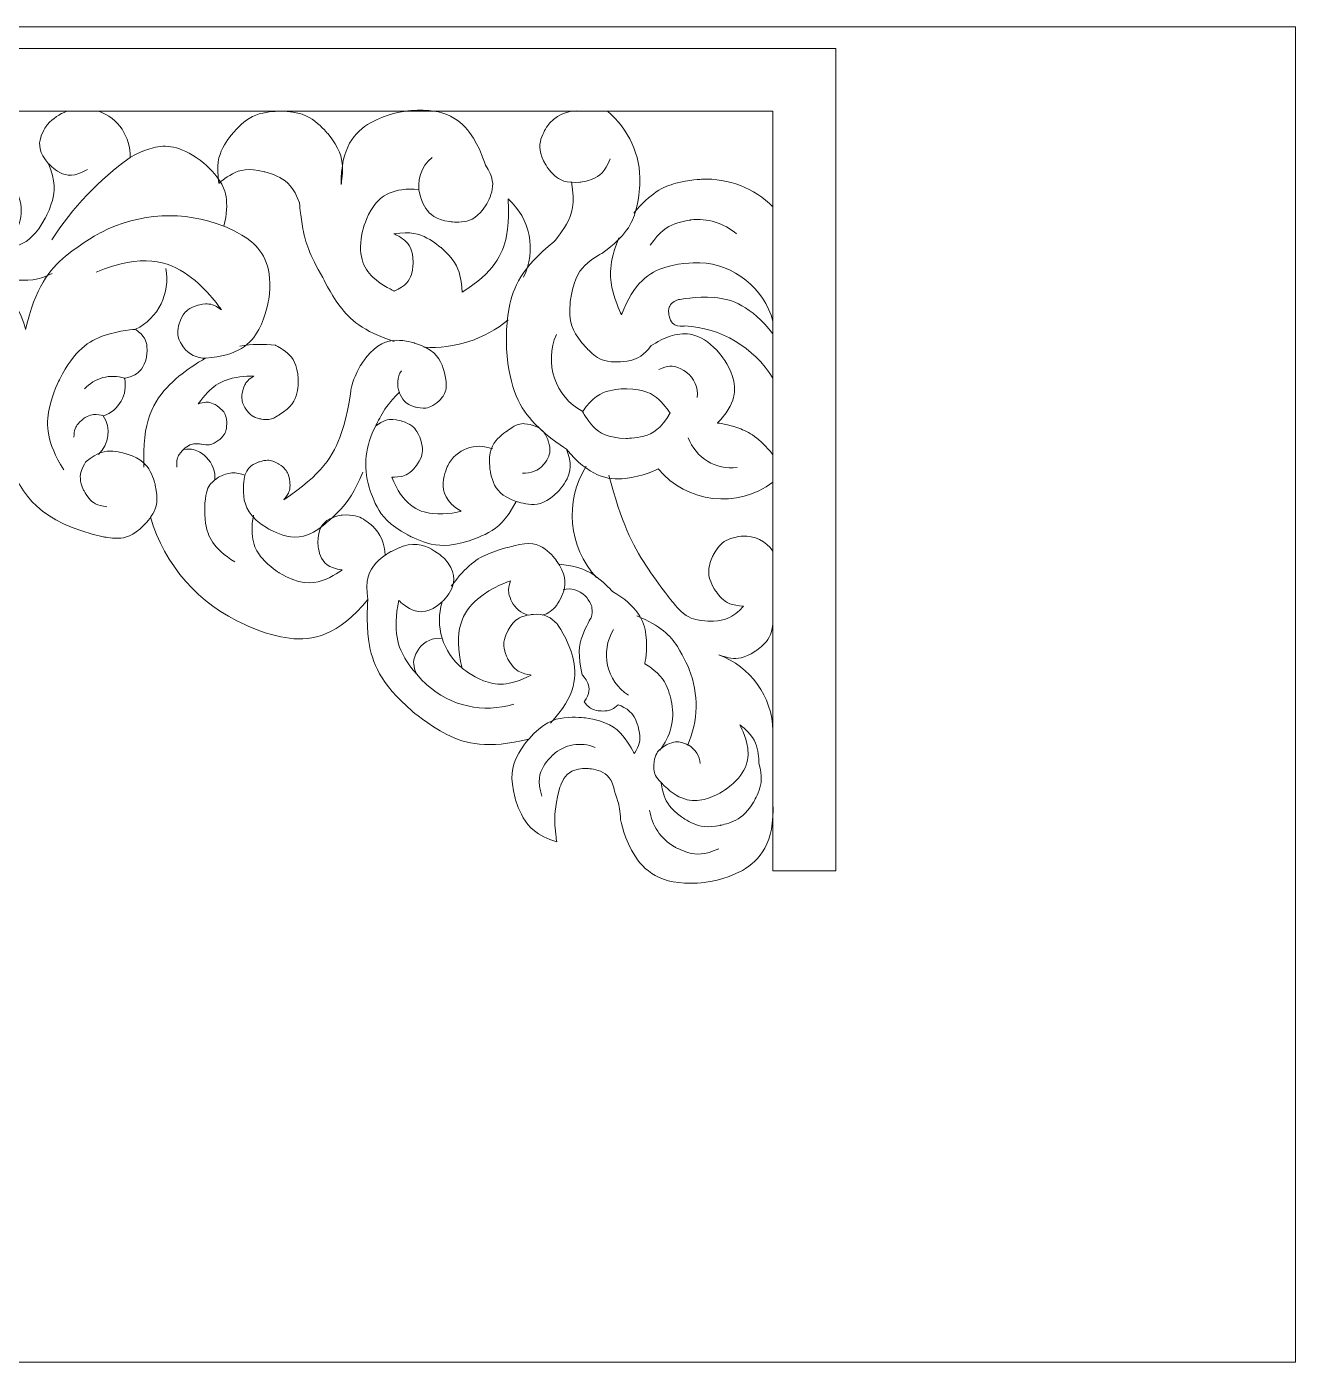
# Model space of a CAD drawing. Header units: millimetres. Extents: x 4883 to 5129, y 4651 to 4911.
# Drawn here: x 5011.4 to 5127.3, y 4789.2 to 4911.2 of the extents above; entities that cross this region are included whole.
import ezdxf

# ---------------------------------------------------------------- set-up
doc = ezdxf.new("R2010")
doc.units = ezdxf.units.MM
doc.header["$MEASUREMENT"] = 0
doc.layers.add('Layer 1', color=18, linetype='Continuous', true_color=0x000000)

msp = doc.modelspace()

# ---------------------------------------------------------------- linework, layer by layer
at = {"layer": 'Layer 1', "color": 1, "lineweight": 9, "true_color": 0xff0000}
for points, knots in [([(4883.34, 4911.2), (4883.34, 4911.2), (5127.34, 4911.2), (5127.34, 4911.2), (5127.34, 4911.2), (5127.34, 4911.2), (5127.34, 4880.7), (5127.34, 4850.2), (5127.34, 4789.2), (5127.34, 4789.2), (5127.34, 4789.2), (5127.34, 4789.2), (5066.34, 4789.2), (5005.34, 4789.2), (4883.34, 4789.2), (4883.34, 4789.2), (4883.34, 4789.2), (4883.34, 4789.2), (4883.34, 4819.7), (4883.34, 4850.2), (4883.34, 4911.2), (4883.34, 4911.2)], [0, 0, 0, 0, 0.142857, 0.142857, 0.142857, 0.285714, 0.285714, 0.285714, 0.428571, 0.428571, 0.428571, 0.571429, 0.571429, 0.571429, 0.714286, 0.714286, 0.714286, 0.857143, 0.857143, 0.857143, 1, 1, 1, 1]), ([(5085.34, 4834.1), (5085.34, 4834.1), (5085.34, 4909.2), (5085.34, 4909.2), (5085.34, 4909.2), (5085.34, 4909.2), (5035.34, 4909.2), (4985.34, 4909.2), (4885.34, 4909.2), (4885.34, 4909.2), (4885.34, 4909.2), (4885.34, 4909.2), (4885.34, 4890.43), (4885.34, 4871.65), (4885.34, 4834.1), (4885.34, 4834.1), (4885.34, 4834.1), (4885.34, 4834.1), (4886.77, 4834.1), (4888.2, 4834.1), (4891.06, 4834.1), (4891.06, 4834.1), (4891.06, 4834.1), (4891.06, 4834.1), (4891.06, 4851.44), (4891.06, 4868.79), (4891.06, 4903.48), (4891.06, 4903.48), (4891.06, 4903.48), (4891.06, 4903.48), (4938.2, 4903.48), (4985.34, 4903.48), (5079.61, 4903.48), (5079.61, 4903.48), (5079.61, 4903.48), (5079.61, 4903.48), (5079.61, 4886.13), (5079.61, 4868.79), (5079.61, 4834.1), (5079.61, 4834.1), (5079.61, 4834.1), (5079.61, 4834.1), (5081.04, 4834.1), (5082.47, 4834.1), (5085.34, 4834.1), (5085.34, 4834.1)], [0, 0, 0, 0, 0.066667, 0.066667, 0.066667, 0.133333, 0.133333, 0.133333, 0.2, 0.2, 0.2, 0.266667, 0.266667, 0.266667, 0.333333, 0.333333, 0.333333, 0.4, 0.4, 0.4, 0.466667, 0.466667, 0.466667, 0.533333, 0.533333, 0.533333, 0.6, 0.6, 0.6, 0.666667, 0.666667, 0.666667, 0.733333, 0.733333, 0.733333, 0.8, 0.8, 0.8, 0.866667, 0.866667, 0.866667, 0.933333, 0.933333, 0.933333, 1, 1, 1, 1]), ([(5015.1, 4903.48), (5014.42, 4903.23), (5013.8, 4902.82), (5013.32, 4902.27), (5013.32, 4902.27), (5012.9, 4901.74), (5012.7, 4901.1), (5012.5, 4900.46), (5012.52, 4899.7), (5013.42, 4898.69), (5013.42, 4898.69), (5013.87, 4898.18), (5014.46, 4897.88), (5015.06, 4897.57), (5015.81, 4897.46), (5016.96, 4898.17)], [0, 0, 0, 0, 0.166667, 0.166667, 0.166667, 0.333333, 0.333333, 0.333333, 0.5, 0.5, 0.5, 0.666667, 0.666667, 0.666667, 1, 1, 1, 1]), ([(5018.01, 4903.48), (5019.78, 4902.85), (5020.94, 4901.13), (5020.86, 4899.25), (5020.86, 4899.25), (5021.85, 4899.86), (5022.98, 4900.15), (5024.11, 4900.43), (5025.38, 4900.38), (5027.26, 4899), (5027.26, 4899), (5028.2, 4898.32), (5028.89, 4897.38), (5029.57, 4896.44), (5030, 4895.24), (5029.43, 4892.98), (5029.43, 4892.98), (5030.82, 4892.49), (5031.95, 4891.55), (5033.07, 4890.61), (5033.93, 4889.2), (5033.53, 4886.28), (5033.53, 4886.28), (5033.33, 4884.82), (5032.62, 4883.53), (5031.92, 4882.24), (5030.72, 4881.12), (5027.78, 4880.93), (5027.78, 4880.93), (5025.95, 4879.96), (5024.48, 4878.5), (5023.02, 4877.04), (5021.92, 4875.1), (5022.13, 4870.96), (5022.13, 4870.96), (5022.13, 4871), (5022.13, 4871.04), (5022.13, 4871.08), (5022.13, 4871.12), (5022.14, 4871.2)], [0, 0, 0, 0, 0.071429, 0.071429, 0.071429, 0.142857, 0.142857, 0.142857, 0.214286, 0.214286, 0.214286, 0.285714, 0.285714, 0.285714, 0.357143, 0.357143, 0.357143, 0.428571, 0.428571, 0.428571, 0.5, 0.5, 0.5, 0.571429, 0.571429, 0.571429, 0.642857, 0.642857, 0.642857, 0.714286, 0.714286, 0.714286, 0.785714, 0.785714, 0.785714, 0.857143, 0.857143, 0.857143, 1, 1, 1, 1]), ([(5048.46, 4899.27), (5047.44, 4898.44), (5047, 4897.08), (5047.36, 4895.8), (5047.36, 4895.8), (5047.53, 4895.17), (5047.89, 4894.61), (5048.24, 4894.06), (5048.78, 4893.59), (5050.09, 4893.4), (5050.09, 4893.4), (5050.74, 4893.3), (5051.39, 4893.4), (5052.04, 4893.5), (5052.69, 4893.8), (5053.39, 4894.92), (5053.39, 4894.92), (5053.74, 4895.48), (5053.91, 4896.12), (5054.08, 4896.75), (5054.07, 4897.47), (5053.33, 4898.56), (5053.33, 4898.56), (5052.89, 4900.19), (5051.88, 4901.54), (5050.88, 4902.88), (5049.3, 4903.93), (5045.95, 4903.48), (5045.95, 4903.48), (5044.28, 4903.25), (5042.82, 4902.42), (5041.36, 4901.59), (5040.12, 4900.16), (5040.15, 4896.78), (5040.15, 4896.78), (5040.3, 4897.6), (5040.26, 4898.44), (5040.23, 4899.27), (5040.01, 4900.12), (5038.95, 4901.41), (5038.95, 4901.41), (5038.42, 4902.06), (5037.76, 4902.57), (5037.1, 4903.08), (5036.31, 4903.46), (5034.63, 4903.48), (5034.63, 4903.48), (5033.8, 4903.49), (5032.98, 4903.31), (5032.16, 4903.14), (5031.37, 4902.78), (5030.28, 4901.51), (5030.28, 4901.51), (5029.73, 4900.87), (5029.34, 4900.13), (5028.95, 4899.39), (5028.71, 4898.55), (5028.98, 4896.9), (5028.98, 4896.9), (5029.54, 4897.41), (5030.21, 4897.76), (5030.88, 4898.12), (5031.66, 4898.31), (5033.13, 4897.96), (5033.13, 4897.96), (5033.87, 4897.78), (5034.54, 4897.43), (5035.21, 4897.07), (5035.81, 4896.54), (5036.35, 4895.12), (5036.35, 4895.12), (5036.43, 4893.92), (5036.66, 4892.73), (5036.88, 4891.54), (5037.25, 4890.37), (5038.48, 4888.29), (5038.48, 4888.29), (5039.12, 4886.91), (5040.03, 4885.68), (5040.93, 4884.46), (5042.12, 4883.4), (5045.01, 4882.45)], [0, 0, 0, 0, 0.035714, 0.035714, 0.035714, 0.071429, 0.071429, 0.071429, 0.107143, 0.107143, 0.107143, 0.142857, 0.142857, 0.142857, 0.178571, 0.178571, 0.178571, 0.214286, 0.214286, 0.214286, 0.25, 0.25, 0.25, 0.285714, 0.285714, 0.285714, 0.321429, 0.321429, 0.321429, 0.357143, 0.357143, 0.357143, 0.392857, 0.392857, 0.392857, 0.428571, 0.428571, 0.428571, 0.464286, 0.464286, 0.464286, 0.5, 0.5, 0.5, 0.535714, 0.535714, 0.535714, 0.571429, 0.571429, 0.571429, 0.607143, 0.607143, 0.607143, 0.642857, 0.642857, 0.642857, 0.678571, 0.678571, 0.678571, 0.714286, 0.714286, 0.714286, 0.75, 0.75, 0.75, 0.785714, 0.785714, 0.785714, 0.821429, 0.821429, 0.821429, 0.857143, 0.857143, 0.857143, 0.892857, 0.892857, 0.892857, 0.928571, 0.928571, 0.928571, 1, 1, 1, 1]), ([(5062.11, 4903.48), (5060.86, 4903.65), (5059.63, 4903.1), (5058.94, 4902.05), (5058.94, 4902.05), (5058.59, 4901.53), (5058.41, 4900.93), (5058.23, 4900.33), (5058.21, 4899.65), (5058.86, 4898.58), (5058.86, 4898.58), (5059.18, 4898.04), (5059.64, 4897.62), (5060.1, 4897.19), (5060.71, 4896.89), (5061.96, 4897), (5061.96, 4897), (5062.58, 4897.06), (5063.16, 4897.3), (5063.74, 4897.53), (5064.28, 4897.94), (5064.72, 4899.12)], [0, 0, 0, 0, 0.125, 0.125, 0.125, 0.25, 0.25, 0.25, 0.375, 0.375, 0.375, 0.5, 0.5, 0.5, 0.625, 0.625, 0.625, 0.75, 0.75, 0.75, 1, 1, 1, 1]), ([(5064.48, 4903.48), (5066.43, 4901.88), (5067.53, 4899.46), (5067.45, 4896.93), (5067.45, 4896.93), (5067.42, 4895.67), (5067.09, 4894.45), (5066.76, 4893.23), (5066.14, 4892.05), (5064.09, 4890.57), (5064.09, 4890.57), (5063.32, 4890.17), (5062.66, 4889.61), (5062, 4889.04), (5061.46, 4888.31), (5061.16, 4886.6), (5061.16, 4886.6), (5061.01, 4885.74), (5061.06, 4884.88), (5061.11, 4884.01), (5061.37, 4883.14), (5062.56, 4881.87), (5062.56, 4881.87), (5062.94, 4881.44), (5063.4, 4881.1), (5063.87, 4880.77), (5064.42, 4880.54), (5065.57, 4880.58), (5065.57, 4880.58), (5066.15, 4880.6), (5066.7, 4880.74), (5067.25, 4880.89), (5067.79, 4881.16), (5068.49, 4882.07), (5068.49, 4882.07), (5069.47, 4882.78), (5070.65, 4883.05), (5071.82, 4883.32), (5073.18, 4883.16), (5074.76, 4881.32), (5074.76, 4881.32), (5075.55, 4880.4), (5075.92, 4879.25), (5076.29, 4878.11), (5076.24, 4876.74), (5074.54, 4875.01), (5074.54, 4875.01), (5075.53, 4874.86), (5076.48, 4874.53), (5077.44, 4874.19), (5078.34, 4873.67), (5079.61, 4872.11)], [0, 0, 0, 0, 0.055556, 0.055556, 0.055556, 0.111111, 0.111111, 0.111111, 0.166667, 0.166667, 0.166667, 0.222222, 0.222222, 0.222222, 0.277778, 0.277778, 0.277778, 0.333333, 0.333333, 0.333333, 0.388889, 0.388889, 0.388889, 0.444444, 0.444444, 0.444444, 0.5, 0.5, 0.5, 0.555556, 0.555556, 0.555556, 0.611111, 0.611111, 0.611111, 0.666667, 0.666667, 0.666667, 0.722222, 0.722222, 0.722222, 0.777778, 0.777778, 0.777778, 0.833333, 0.833333, 0.833333, 0.888889, 0.888889, 0.888889, 1, 1, 1, 1]), ([(5007.78, 4893.16), (5007.21, 4894), (5007.05, 4895.04), (5007.32, 4896.01), (5007.32, 4896.01), (5007.46, 4896.5), (5007.7, 4896.94), (5007.94, 4897.38), (5008.29, 4897.78), (5009.21, 4898.2), (5009.21, 4898.2), (5010.19, 4897.14), (5010.66, 4895.79), (5011.14, 4894.45), (5011.12, 4892.81), (5009.13, 4890.74), (5009.13, 4890.74), (5009.98, 4890.92), (5010.77, 4891.28), (5011.56, 4891.64), (5012.29, 4892.18), (5013.12, 4893.72), (5013.12, 4893.72), (5013.53, 4894.48), (5013.76, 4895.32), (5014, 4896.16), (5014.05, 4897.07), (5013.42, 4898.69)], [0, 0, 0, 0, 0.1, 0.1, 0.1, 0.2, 0.2, 0.2, 0.3, 0.3, 0.3, 0.4, 0.4, 0.4, 0.5, 0.5, 0.5, 0.6, 0.6, 0.6, 0.7, 0.7, 0.7, 0.8, 0.8, 0.8, 1, 1, 1, 1]), ([(5079.61, 4894.74), (5077.9, 4896.46), (5075.54, 4897.38), (5073.12, 4897.27), (5073.12, 4897.27), (5071.9, 4897.21), (5070.73, 4896.9), (5069.56, 4896.59), (5068.43, 4896.03), (5066.88, 4894.16)], [0, 0, 0, 0, 0.25, 0.25, 0.25, 0.5, 0.5, 0.5, 1, 1, 1, 1]), ([(5056.81, 4888.32), (5058.01, 4890.75), (5057.43, 4893.68), (5055.4, 4895.48), (5055.4, 4895.48), (5055.57, 4893.78), (5055.25, 4892.09), (5054.93, 4890.41), (5054.11, 4888.76), (5051.2, 4886.94), (5051.2, 4886.94), (5051.19, 4887.73), (5051, 4888.49), (5050.82, 4889.26), (5050.47, 4890), (5049.28, 4891.02), (5049.28, 4891.02), (5048.68, 4891.53), (5047.99, 4891.9), (5047.3, 4892.28), (5046.51, 4892.51), (5044.95, 4892.29), (5044.95, 4892.29), (5045.49, 4892.08), (5045.93, 4891.71), (5046.37, 4891.35), (5046.72, 4890.84), (5046.73, 4889.69), (5046.73, 4889.69), (5046.74, 4889.12), (5046.57, 4888.57), (5046.41, 4888.03), (5046.07, 4887.51), (5045.01, 4887.06), (5045.01, 4887.06), (5043.91, 4887.51), (5043.05, 4888.33), (5042.19, 4889.15), (5041.58, 4890.34), (5042.14, 4892.66), (5042.14, 4892.66), (5042.42, 4893.82), (5043.1, 4894.79), (5043.79, 4895.76), (5044.88, 4896.54), (5047.25, 4896.33)], [0, 0, 0, 0, 0.0625, 0.0625, 0.0625, 0.125, 0.125, 0.125, 0.1875, 0.1875, 0.1875, 0.25, 0.25, 0.25, 0.3125, 0.3125, 0.3125, 0.375, 0.375, 0.375, 0.4375, 0.4375, 0.4375, 0.5, 0.5, 0.5, 0.5625, 0.5625, 0.5625, 0.625, 0.625, 0.625, 0.6875, 0.6875, 0.6875, 0.75, 0.75, 0.75, 0.8125, 0.8125, 0.8125, 0.875, 0.875, 0.875, 1, 1, 1, 1]), ([(5079.61, 4869.59), (5076.35, 4867.15), (5071.74, 4867.69), (5069.13, 4870.81), (5069.13, 4870.81), (5067.69, 4870.1), (5066.1, 4869.93), (5064.51, 4869.76), (5062.77, 4870.14), (5060.73, 4872.62), (5060.73, 4872.62), (5059.13, 4873.61), (5057.83, 4874.97), (5056.52, 4876.32), (5055.5, 4878.03), (5055.27, 4881.79), (5055.27, 4881.79), (5055.15, 4883.67), (5055.5, 4885.52), (5055.84, 4887.37), (5056.65, 4889.19), (5059.58, 4891.56), (5059.58, 4891.56), (5060.26, 4892.29), (5060.75, 4893.17), (5061.23, 4894.04), (5061.54, 4895.04), (5061.21, 4897.02)], [0, 0, 0, 0, 0.1, 0.1, 0.1, 0.2, 0.2, 0.2, 0.3, 0.3, 0.3, 0.4, 0.4, 0.4, 0.5, 0.5, 0.5, 0.6, 0.6, 0.6, 0.7, 0.7, 0.7, 0.8, 0.8, 0.8, 1, 1, 1, 1]), ([(5029.43, 4892.98), (5025.79, 4894.43), (5021.69, 4894.22), (5018.21, 4892.41), (5018.21, 4892.41), (5016.47, 4891.5), (5014.97, 4890.24), (5013.47, 4888.98), (5012.21, 4887.37), (5011.31, 4883.55), (5011.31, 4883.55), (5011.02, 4884.9), (5010.24, 4886.03), (5009.45, 4887.16), (5008.18, 4888.06), (5005.44, 4887.72), (5005.44, 4887.72), (5004.06, 4887.55), (5002.87, 4886.87), (5001.68, 4886.19), (5000.67, 4885), (5000.77, 4882.23), (5000.77, 4882.23), (5001.64, 4883), (5002.7, 4883.44), (5003.77, 4883.88), (5005.03, 4884), (5007.02, 4882.82), (5007.02, 4882.82), (5008.02, 4882.24), (5008.77, 4881.36), (5009.52, 4880.49), (5010.02, 4879.33), (5009.53, 4877.07), (5009.53, 4877.07), (5009.19, 4874.15), (5009.97, 4871.35), (5010.76, 4868.55), (5012.68, 4865.85), (5018.42, 4864.61), (5018.42, 4864.61), (5019.08, 4864.45), (5019.76, 4864.47), (5020.44, 4864.49), (5021.14, 4864.68), (5022.1, 4865.64), (5022.1, 4865.64), (5022.59, 4866.12), (5022.93, 4866.71), (5023.27, 4867.29), (5023.48, 4867.99), (5023.17, 4869.32), (5023.17, 4869.32), (5023.02, 4869.98), (5022.7, 4870.58), (5022.39, 4871.18), (5021.9, 4871.72), (5020.61, 4872.16), (5020.61, 4872.16), (5019.97, 4872.38), (5019.29, 4872.43), (5018.61, 4872.47), (5017.9, 4872.35), (5016.85, 4871.48), (5016.85, 4871.48), (5016.58, 4871.1), (5016.43, 4870.66), (5016.27, 4870.22), (5016.23, 4869.73), (5016.62, 4868.88), (5016.62, 4868.88), (5016.82, 4868.45), (5017.12, 4868.1), (5017.42, 4867.74), (5017.82, 4867.45), (5018.75, 4867.36)], [0, 0, 0, 0, 0.038462, 0.038462, 0.038462, 0.076923, 0.076923, 0.076923, 0.115385, 0.115385, 0.115385, 0.153846, 0.153846, 0.153846, 0.192308, 0.192308, 0.192308, 0.230769, 0.230769, 0.230769, 0.269231, 0.269231, 0.269231, 0.307692, 0.307692, 0.307692, 0.346154, 0.346154, 0.346154, 0.384615, 0.384615, 0.384615, 0.423077, 0.423077, 0.423077, 0.461538, 0.461538, 0.461538, 0.5, 0.5, 0.5, 0.538462, 0.538462, 0.538462, 0.576923, 0.576923, 0.576923, 0.615385, 0.615385, 0.615385, 0.653846, 0.653846, 0.653846, 0.692308, 0.692308, 0.692308, 0.730769, 0.730769, 0.730769, 0.769231, 0.769231, 0.769231, 0.807692, 0.807692, 0.807692, 0.846154, 0.846154, 0.846154, 0.884615, 0.884615, 0.884615, 0.923077, 0.923077, 0.923077, 1, 1, 1, 1]), ([(5076.27, 4892.27), (5075.13, 4893.28), (5073.61, 4893.74), (5072.1, 4893.55), (5072.1, 4893.55), (5071.35, 4893.45), (5070.63, 4893.19), (5069.92, 4892.93), (5069.24, 4892.51), (5068.4, 4891.24)], [0, 0, 0, 0, 0.25, 0.25, 0.25, 0.5, 0.5, 0.5, 1, 1, 1, 1]), ([(5079.61, 4884.3), (5078.77, 4887.35), (5076.07, 4889.51), (5072.91, 4889.64), (5072.91, 4889.64), (5071.32, 4889.7), (5069.82, 4889.25), (5068.31, 4888.8), (5066.87, 4887.84), (5065.78, 4884.87), (5065.78, 4884.87), (5065.24, 4885.97), (5064.95, 4887.16), (5064.65, 4888.35), (5064.61, 4889.64), (5065.53, 4891.91)], [0, 0, 0, 0, 0.166667, 0.166667, 0.166667, 0.333333, 0.333333, 0.333333, 0.5, 0.5, 0.5, 0.666667, 0.666667, 0.666667, 1, 1, 1, 1]), ([(5013.75, 4888.67), (5011.48, 4887.49), (5008.7, 4887.99), (5006.99, 4889.89), (5006.99, 4889.89), (5006.77, 4889.57), (5006.63, 4889.21), (5006.5, 4888.84), (5006.46, 4888.44), (5006.75, 4887.72)], [0, 0, 0, 0, 0.25, 0.25, 0.25, 0.5, 0.5, 0.5, 1, 1, 1, 1]), ([(5027.78, 4880.93), (5026.98, 4880.91), (5026.22, 4881.28), (5025.75, 4881.92), (5025.75, 4881.92), (5025.51, 4882.24), (5025.35, 4882.61), (5025.2, 4882.98), (5025.13, 4883.39), (5025.38, 4884.15), (5025.38, 4884.15), (5025.5, 4884.53), (5025.71, 4884.87), (5025.93, 4885.21), (5026.23, 4885.5), (5026.99, 4885.74), (5026.99, 4885.74), (5027.37, 4885.86), (5027.77, 4885.88), (5028.16, 4885.9), (5028.58, 4885.83), (5029.21, 4885.34), (5029.21, 4885.34), (5027.97, 4887.22), (5026.15, 4888.52), (5024.33, 4889.82), (5021.93, 4890.54), (5017.78, 4888.78)], [0, 0, 0, 0, 0.1, 0.1, 0.1, 0.2, 0.2, 0.2, 0.3, 0.3, 0.3, 0.4, 0.4, 0.4, 0.5, 0.5, 0.5, 0.6, 0.6, 0.6, 0.7, 0.7, 0.7, 0.8, 0.8, 0.8, 1, 1, 1, 1]), ([(5079.61, 4879.11), (5077.86, 4881.92), (5074.85, 4883.7), (5071.54, 4883.87), (5071.54, 4883.87), (5071.21, 4883.81), (5070.89, 4883.88), (5070.57, 4883.95), (5070.26, 4884.16), (5070.11, 4884.8), (5070.11, 4884.8), (5070.04, 4885.13), (5070.1, 4885.45), (5070.16, 4885.77), (5070.35, 4886.09), (5070.99, 4886.27), (5070.99, 4886.27), (5072.61, 4886.59), (5074.25, 4886.46), (5075.89, 4886.32), (5077.55, 4885.72), (5079.61, 4883.15)], [0, 0, 0, 0, 0.125, 0.125, 0.125, 0.25, 0.25, 0.25, 0.375, 0.375, 0.375, 0.5, 0.5, 0.5, 0.625, 0.625, 0.625, 0.75, 0.75, 0.75, 1, 1, 1, 1]), ([(5018.41, 4875.66), (5019.85, 4876.13), (5020.69, 4877.62), (5020.36, 4879.09), (5020.36, 4879.09), (5020.85, 4879.18), (5021.29, 4879.41), (5021.73, 4879.64), (5022.13, 4880.02), (5022.35, 4880.99), (5022.35, 4880.99), (5022.46, 4881.48), (5022.41, 4881.98), (5022.37, 4882.48), (5022.18, 4882.98), (5021.37, 4883.56), (5021.37, 4883.56), (5019.89, 4883.47), (5018.49, 4882.99), (5017.1, 4882.52), (5015.78, 4881.65), (5014.43, 4879.02), (5014.43, 4879.02), (5013.76, 4877.71), (5013.46, 4876.26), (5013.16, 4874.82), (5013.22, 4873.25), (5014.8, 4870.74)], [0, 0, 0, 0, 0.1, 0.1, 0.1, 0.2, 0.2, 0.2, 0.3, 0.3, 0.3, 0.4, 0.4, 0.4, 0.5, 0.5, 0.5, 0.6, 0.6, 0.6, 0.7, 0.7, 0.7, 0.8, 0.8, 0.8, 1, 1, 1, 1]), ([(5045.65, 4879.77), (5045.28, 4879.18), (5045.21, 4878.44), (5045.47, 4877.79), (5045.47, 4877.79), (5045.59, 4877.47), (5045.8, 4877.18), (5046, 4876.89), (5046.27, 4876.65), (5046.95, 4876.46), (5046.95, 4876.46), (5047.28, 4876.37), (5047.63, 4876.36), (5047.98, 4876.35), (5048.35, 4876.42), (5048.9, 4876.86), (5048.9, 4876.86), (5049.17, 4877.07), (5049.39, 4877.35), (5049.61, 4877.62), (5049.77, 4877.95), (5049.75, 4878.65), (5049.75, 4878.65), (5049.69, 4879.5), (5049.37, 4880.29), (5049.06, 4881.08), (5048.48, 4881.81), (5046.85, 4882.31), (5046.85, 4882.31), (5046.03, 4882.57), (5045.18, 4882.56), (5044.33, 4882.55), (5043.45, 4882.27), (5042.39, 4880.93), (5042.39, 4880.93), (5042.07, 4880.5), (5041.8, 4880.04), (5041.53, 4879.57), (5041.3, 4879.08), (5041.04, 4878.03), (5041.04, 4878.03), (5040.83, 4875.98), (5040.16, 4874.03), (5039.49, 4872.09), (5038.36, 4870.24), (5034.9, 4868), (5034.9, 4868), (5035.12, 4868.23), (5035.27, 4868.5), (5035.43, 4868.77), (5035.53, 4869.09), (5035.45, 4869.72), (5035.45, 4869.72), (5035.41, 4870.03), (5035.3, 4870.33), (5035.19, 4870.62), (5035.01, 4870.9), (5034.47, 4871.24), (5034.47, 4871.24), (5034.21, 4871.41), (5033.91, 4871.51), (5033.61, 4871.62), (5033.28, 4871.66), (5032.68, 4871.46), (5032.68, 4871.46), (5032.38, 4871.37), (5032.11, 4871.21), (5031.84, 4871.04), (5031.6, 4870.82), (5031.36, 4870.23), (5031.36, 4870.23), (5031.15, 4869.29), (5031.25, 4868.33), (5031.35, 4867.37), (5031.76, 4866.4), (5033.41, 4865.39), (5033.41, 4865.39), (5034.24, 4864.88), (5035.18, 4864.67), (5036.12, 4864.45), (5037.17, 4864.53), (5038.66, 4865.76), (5038.66, 4865.76), (5039.43, 4866.4), (5040.11, 4867.13), (5040.79, 4867.85), (5041.38, 4868.67), (5042.13, 4870.52)], [0, 0, 0, 0, 0.033333, 0.033333, 0.033333, 0.066667, 0.066667, 0.066667, 0.1, 0.1, 0.1, 0.133333, 0.133333, 0.133333, 0.166667, 0.166667, 0.166667, 0.2, 0.2, 0.2, 0.233333, 0.233333, 0.233333, 0.266667, 0.266667, 0.266667, 0.3, 0.3, 0.3, 0.333333, 0.333333, 0.333333, 0.366667, 0.366667, 0.366667, 0.4, 0.4, 0.4, 0.433333, 0.433333, 0.433333, 0.466667, 0.466667, 0.466667, 0.5, 0.5, 0.5, 0.533333, 0.533333, 0.533333, 0.566667, 0.566667, 0.566667, 0.6, 0.6, 0.6, 0.633333, 0.633333, 0.633333, 0.666667, 0.666667, 0.666667, 0.7, 0.7, 0.7, 0.733333, 0.733333, 0.733333, 0.766667, 0.766667, 0.766667, 0.8, 0.8, 0.8, 0.833333, 0.833333, 0.833333, 0.866667, 0.866667, 0.866667, 0.9, 0.9, 0.9, 0.933333, 0.933333, 0.933333, 1, 1, 1, 1]), ([(5059.82, 4883.1), (5058.67, 4880.48), (5059.71, 4877.41), (5062.22, 4876.04), (5062.22, 4876.04), (5062.6, 4875.3), (5063.18, 4874.69), (5063.75, 4874.09), (5064.51, 4873.62), (5066.18, 4873.6), (5066.18, 4873.6), (5067.01, 4873.58), (5067.81, 4873.8), (5068.62, 4874.02), (5069.39, 4874.46), (5070.2, 4875.92), (5070.2, 4875.92), (5069.77, 4876.6), (5069.18, 4877.15), (5068.59, 4877.69), (5067.85, 4878.11), (5066.24, 4878.13), (5066.24, 4878.13), (5065.44, 4878.14), (5064.66, 4877.95), (5063.88, 4877.76), (5063.12, 4877.37), (5062.22, 4876.04)], [0, 0, 0, 0, 0.1, 0.1, 0.1, 0.2, 0.2, 0.2, 0.3, 0.3, 0.3, 0.4, 0.4, 0.4, 0.5, 0.5, 0.5, 0.6, 0.6, 0.6, 0.7, 0.7, 0.7, 0.8, 0.8, 0.8, 1, 1, 1, 1]), ([(5030.9, 4882.02), (5031.97, 4882.21), (5033.07, 4882.24), (5034.15, 4882.1), (5034.15, 4882.1), (5034.75, 4881.82), (5035.25, 4881.38), (5035.75, 4880.95), (5036.15, 4880.36), (5036.22, 4879.03), (5036.22, 4879.03), (5036.26, 4878.37), (5036.11, 4877.72), (5035.96, 4877.08), (5035.63, 4876.45), (5034.49, 4875.76), (5034.49, 4875.76), (5034.26, 4875.58), (5034, 4875.46), (5033.73, 4875.33), (5033.44, 4875.26), (5032.86, 4875.36), (5032.86, 4875.36), (5032.57, 4875.41), (5032.3, 4875.52), (5032.03, 4875.62), (5031.78, 4875.79), (5031.45, 4876.28), (5031.45, 4876.28), (5031.29, 4876.52), (5031.18, 4876.79), (5031.08, 4877.06), (5031.02, 4877.36), (5031.16, 4877.93), (5031.16, 4877.93), (5031.22, 4878.21), (5031.35, 4878.48), (5031.47, 4878.74), (5031.65, 4878.99), (5032.16, 4879.28), (5032.16, 4879.28), (5031.16, 4879.31), (5030.18, 4879.09), (5029.21, 4878.86), (5028.26, 4878.39), (5027.1, 4876.75), (5027.1, 4876.75), (5027.38, 4876.86), (5027.68, 4876.89), (5027.98, 4876.93), (5028.3, 4876.9), (5028.81, 4876.57), (5028.81, 4876.57), (5029.06, 4876.41), (5029.27, 4876.19), (5029.48, 4875.98), (5029.64, 4875.7), (5029.69, 4875.1), (5029.69, 4875.1), (5029.71, 4874.8), (5029.66, 4874.51), (5029.62, 4874.21), (5029.5, 4873.91), (5029.05, 4873.51), (5029.05, 4873.51), (5028.82, 4873.31), (5028.55, 4873.17), (5028.29, 4873.03), (5027.98, 4872.95), (5027.39, 4873.07), (5027.39, 4873.07), (5027.09, 4873.13), (5026.79, 4873.11), (5026.49, 4873.09), (5026.19, 4873), (5025.74, 4872.59), (5025.74, 4872.59), (5025.52, 4872.38), (5025.36, 4872.13), (5025.19, 4871.88), (5025.08, 4871.58), (5025.15, 4870.98)], [0, 0, 0, 0, 0.035714, 0.035714, 0.035714, 0.071429, 0.071429, 0.071429, 0.107143, 0.107143, 0.107143, 0.142857, 0.142857, 0.142857, 0.178571, 0.178571, 0.178571, 0.214286, 0.214286, 0.214286, 0.25, 0.25, 0.25, 0.285714, 0.285714, 0.285714, 0.321429, 0.321429, 0.321429, 0.357143, 0.357143, 0.357143, 0.392857, 0.392857, 0.392857, 0.428571, 0.428571, 0.428571, 0.464286, 0.464286, 0.464286, 0.5, 0.5, 0.5, 0.535714, 0.535714, 0.535714, 0.571429, 0.571429, 0.571429, 0.607143, 0.607143, 0.607143, 0.642857, 0.642857, 0.642857, 0.678571, 0.678571, 0.678571, 0.714286, 0.714286, 0.714286, 0.75, 0.75, 0.75, 0.785714, 0.785714, 0.785714, 0.821429, 0.821429, 0.821429, 0.857143, 0.857143, 0.857143, 0.892857, 0.892857, 0.892857, 0.928571, 0.928571, 0.928571, 1, 1, 1, 1]), ([(5072.69, 4877.33), (5072.8, 4878.23), (5072.42, 4879.11), (5071.69, 4879.65), (5071.69, 4879.65), (5071.32, 4879.91), (5070.9, 4880.07), (5070.48, 4880.23), (5070, 4880.28), (5069.18, 4879.9)], [0, 0, 0, 0, 0.25, 0.25, 0.25, 0.5, 0.5, 0.5, 1, 1, 1, 1]), ([(5053.98, 4872.63), (5052.43, 4873.27), (5050.65, 4872.61), (5049.9, 4871.12), (5049.9, 4871.12), (5049.53, 4870.37), (5049.47, 4869.54), (5049.41, 4868.71), (5049.68, 4867.8), (5051.11, 4866.94), (5051.11, 4866.94), (5049.81, 4866.57), (5048.48, 4866.73), (5047.14, 4866.88), (5045.78, 4867.56), (5044.77, 4870.07), (5044.77, 4870.07), (5045.2, 4870.04), (5045.62, 4870.12), (5046.04, 4870.2), (5046.45, 4870.39), (5046.98, 4871.06), (5046.98, 4871.06), (5047.25, 4871.4), (5047.42, 4871.8), (5047.59, 4872.19), (5047.67, 4872.63), (5047.42, 4873.45), (5047.42, 4873.45), (5047.29, 4873.86), (5047.07, 4874.23), (5046.84, 4874.59), (5046.52, 4874.91), (5045.7, 4875.17), (5045.7, 4875.17), (5045.29, 4875.3), (5044.86, 4875.32), (5044.43, 4875.34), (5043.99, 4875.26), (5043.31, 4874.73), (5043.31, 4874.73), (5043.58, 4875.3), (5043.9, 4875.84), (5044.21, 4876.39), (5044.57, 4876.91), (5045.46, 4877.8)], [0, 0, 0, 0, 0.0625, 0.0625, 0.0625, 0.125, 0.125, 0.125, 0.1875, 0.1875, 0.1875, 0.25, 0.25, 0.25, 0.3125, 0.3125, 0.3125, 0.375, 0.375, 0.375, 0.4375, 0.4375, 0.4375, 0.5, 0.5, 0.5, 0.5625, 0.5625, 0.5625, 0.625, 0.625, 0.625, 0.6875, 0.6875, 0.6875, 0.75, 0.75, 0.75, 0.8125, 0.8125, 0.8125, 0.875, 0.875, 0.875, 1, 1, 1, 1]), ([(5017.99, 4872.14), (5018.97, 4873.06), (5019.14, 4874.54), (5018.41, 4875.66), (5018.41, 4875.66), (5018.1, 4875.76), (5017.78, 4875.78), (5017.45, 4875.8), (5017.11, 4875.75), (5016.58, 4875.37), (5016.58, 4875.37), (5016.32, 4875.17), (5016.11, 4874.93), (5015.89, 4874.68), (5015.74, 4874.37), (5015.73, 4873.72)], [0, 0, 0, 0, 0.166667, 0.166667, 0.166667, 0.333333, 0.333333, 0.333333, 0.5, 0.5, 0.5, 0.666667, 0.666667, 0.666667, 1, 1, 1, 1]), ([(5043.31, 4874.73), (5042.37, 4873.02), (5042.15, 4871.01), (5042.7, 4869.14), (5042.7, 4869.14), (5042.98, 4868.2), (5043.43, 4867.34), (5043.89, 4866.48), (5044.52, 4865.7), (5046.24, 4864.78), (5046.24, 4864.78), (5047.1, 4864.32), (5048.03, 4864.04), (5048.97, 4863.76), (5049.97, 4863.67), (5051.84, 4864.24), (5051.84, 4864.24), (5052.77, 4864.53), (5053.62, 4865), (5054.47, 4865.46), (5055.25, 4866.11), (5056.15, 4867.84)], [0, 0, 0, 0, 0.125, 0.125, 0.125, 0.25, 0.25, 0.25, 0.375, 0.375, 0.375, 0.5, 0.5, 0.5, 0.625, 0.625, 0.625, 0.75, 0.75, 0.75, 1, 1, 1, 1]), ([(5056.73, 4870.43), (5057.47, 4870.36), (5058.2, 4870.66), (5058.67, 4871.23), (5058.67, 4871.23), (5058.91, 4871.52), (5059.07, 4871.86), (5059.23, 4872.19), (5059.31, 4872.58), (5059.1, 4873.29), (5059.1, 4873.29), (5058.99, 4873.65), (5058.8, 4873.97), (5058.61, 4874.29), (5058.34, 4874.57), (5057.63, 4874.8), (5057.63, 4874.8), (5057.28, 4874.92), (5056.91, 4874.94), (5056.54, 4874.96), (5056.15, 4874.89), (5055.56, 4874.44), (5055.56, 4874.44), (5054.94, 4874.08), (5054.45, 4873.57), (5053.96, 4873.05), (5053.6, 4872.37), (5053.73, 4870.95), (5053.73, 4870.95), (5053.79, 4870.24), (5054.06, 4869.58), (5054.33, 4868.92), (5054.8, 4868.31), (5056.15, 4867.84), (5056.15, 4867.84), (5056.82, 4867.6), (5057.53, 4867.57), (5058.24, 4867.54), (5058.99, 4867.72), (5059.98, 4868.75), (5059.98, 4868.75), (5060.47, 4869.27), (5060.79, 4869.9), (5061.12, 4870.54), (5061.26, 4871.29), (5060.73, 4872.62)], [0, 0, 0, 0, 0.0625, 0.0625, 0.0625, 0.125, 0.125, 0.125, 0.1875, 0.1875, 0.1875, 0.25, 0.25, 0.25, 0.3125, 0.3125, 0.3125, 0.375, 0.375, 0.375, 0.4375, 0.4375, 0.4375, 0.5, 0.5, 0.5, 0.5625, 0.5625, 0.5625, 0.625, 0.625, 0.625, 0.6875, 0.6875, 0.6875, 0.75, 0.75, 0.75, 0.8125, 0.8125, 0.8125, 0.875, 0.875, 0.875, 1, 1, 1, 1]), ([(5028.6, 4869.78), (5028.68, 4870.55), (5028.4, 4871.32), (5027.84, 4871.86), (5027.84, 4871.86), (5027.57, 4872.14), (5027.23, 4872.34), (5026.9, 4872.54), (5026.52, 4872.67), (5025.74, 4872.59)], [0, 0, 0, 0, 0.25, 0.25, 0.25, 0.5, 0.5, 0.5, 1, 1, 1, 1]), ([(5031.36, 4870.23), (5030.6, 4870.56), (5029.73, 4870.5), (5029.01, 4870.08), (5029.01, 4870.08), (5028.66, 4869.86), (5028.36, 4869.58), (5028.07, 4869.29), (5027.83, 4868.92), (5027.75, 4868.09), (5027.75, 4868.09), (5027.59, 4866.95), (5027.77, 4865.81), (5027.95, 4864.67), (5028.47, 4863.54), (5030.43, 4862.31)], [0, 0, 0, 0, 0.166667, 0.166667, 0.166667, 0.333333, 0.333333, 0.333333, 0.5, 0.5, 0.5, 0.666667, 0.666667, 0.666667, 1, 1, 1, 1]), ([(5079.61, 4863.31), (5078.98, 4864.21), (5077.91, 4864.73), (5076.81, 4864.66), (5076.81, 4864.66), (5076.25, 4864.63), (5075.73, 4864.45), (5075.2, 4864.27), (5074.71, 4863.96), (5074.18, 4862.98), (5074.18, 4862.98), (5073.92, 4862.49), (5073.8, 4861.95), (5073.67, 4861.41), (5073.68, 4860.82), (5074.25, 4859.86), (5074.25, 4859.86), (5074.53, 4859.38), (5074.92, 4858.99), (5075.31, 4858.6), (5075.82, 4858.31), (5076.93, 4858.28), (5076.93, 4858.28), (5076.53, 4857.83), (5076.04, 4857.48), (5075.55, 4857.13), (5074.97, 4856.87), (5073.76, 4856.9), (5073.76, 4856.9), (5073.16, 4856.91), (5072.57, 4857.05), (5071.99, 4857.19), (5071.42, 4857.47), (5070.65, 4858.4), (5070.65, 4858.4), (5069.22, 4860.13), (5067.99, 4862.01), (5066.77, 4863.88), (5065.74, 4865.91), (5064.62, 4870.25)], [0, 0, 0, 0, 0.071429, 0.071429, 0.071429, 0.142857, 0.142857, 0.142857, 0.214286, 0.214286, 0.214286, 0.285714, 0.285714, 0.285714, 0.357143, 0.357143, 0.357143, 0.428571, 0.428571, 0.428571, 0.5, 0.5, 0.5, 0.571429, 0.571429, 0.571429, 0.642857, 0.642857, 0.642857, 0.714286, 0.714286, 0.714286, 0.785714, 0.785714, 0.785714, 0.857143, 0.857143, 0.857143, 1, 1, 1, 1]), ([(5044.18, 4862.92), (5044.17, 4863.94), (5043.74, 4864.91), (5043, 4865.6), (5043, 4865.6), (5042.63, 4865.94), (5042.19, 4866.21), (5041.76, 4866.47), (5041.26, 4866.65), (5040.25, 4866.59), (5040.25, 4866.59), (5039.61, 4866.51), (5039.06, 4866.21), (5038.5, 4865.9), (5038.03, 4865.36), (5038.03, 4864.08), (5038.03, 4864.08), (5038.03, 4863.45), (5038.26, 4862.86), (5038.5, 4862.27), (5038.98, 4861.73), (5040.25, 4861.58), (5040.25, 4861.58), (5039.41, 4860.95), (5038.42, 4860.61), (5037.43, 4860.27), (5036.29, 4860.22), (5034.5, 4861.32), (5034.5, 4861.32), (5033.6, 4861.87), (5032.92, 4862.66), (5032.24, 4863.46), (5031.77, 4864.5), (5032.13, 4866.57)], [0, 0, 0, 0, 0.083333, 0.083333, 0.083333, 0.166667, 0.166667, 0.166667, 0.25, 0.25, 0.25, 0.333333, 0.333333, 0.333333, 0.416667, 0.416667, 0.416667, 0.5, 0.5, 0.5, 0.583333, 0.583333, 0.583333, 0.666667, 0.666667, 0.666667, 0.75, 0.75, 0.75, 0.833333, 0.833333, 0.833333, 1, 1, 1, 1]), ([(5022.72, 4866.43), (5023.99, 4862.01), (5027.17, 4858.4), (5031.4, 4856.58), (5031.4, 4856.58), (5033.3, 4855.59), (5035.42, 4855.34), (5037.54, 4855.08), (5039.88, 4855.56), (5042.6, 4858.88), (5042.6, 4858.88), (5042.4, 4856.95), (5042.68, 4855.04), (5042.96, 4853.13), (5043.71, 4851.23), (5046.64, 4848.69), (5046.64, 4848.69), (5048.1, 4847.42), (5049.82, 4846.55), (5051.55, 4845.67), (5053.54, 4845.2), (5057.29, 4846.13)], [0, 0, 0, 0, 0.125, 0.125, 0.125, 0.25, 0.25, 0.25, 0.375, 0.375, 0.375, 0.5, 0.5, 0.5, 0.625, 0.625, 0.625, 0.75, 0.75, 0.75, 1, 1, 1, 1]), ([(5058.52, 4857.44), (5059.04, 4857.58), (5059.51, 4857.9), (5059.83, 4858.34), (5059.83, 4858.34), (5060.27, 4858.96), (5060.49, 4859.68), (5060.7, 4860.4), (5060.7, 4861.23), (5059.81, 4862.45), (5059.81, 4862.45), (5059.37, 4863.07), (5058.76, 4863.5), (5058.15, 4863.94), (5057.37, 4864.21), (5055.92, 4863.77), (5055.92, 4863.77), (5054.77, 4863.54), (5053.68, 4863.09), (5052.6, 4862.65), (5051.58, 4861.99), (5050.21, 4860.09)], [0, 0, 0, 0, 0.125, 0.125, 0.125, 0.25, 0.25, 0.25, 0.375, 0.375, 0.375, 0.5, 0.5, 0.5, 0.625, 0.625, 0.625, 0.75, 0.75, 0.75, 1, 1, 1, 1]), ([(5055.92, 4849.32), (5053.14, 4848.47), (5050.13, 4849.15), (5047.98, 4851.09), (5047.98, 4851.09), (5046.9, 4852.06), (5046.12, 4853.28), (5045.34, 4854.5), (5044.85, 4855.96), (5045.41, 4858.81), (5045.41, 4858.81), (5045.94, 4858.25), (5046.64, 4857.95), (5047.35, 4857.65), (5048.23, 4857.62), (5049.37, 4858.66), (5049.37, 4858.66), (5049.94, 4859.18), (5050.25, 4859.88), (5050.56, 4860.58), (5050.6, 4861.46), (5049.58, 4862.62), (5049.58, 4862.62), (5048.93, 4863.24), (5048.12, 4863.62), (5047.3, 4864), (5046.32, 4864.13), (5044.74, 4863.28), (5044.74, 4863.28), (5043.94, 4862.85), (5043.33, 4862.2), (5042.72, 4861.54), (5042.28, 4860.65), (5042.6, 4858.88)], [0, 0, 0, 0, 0.083333, 0.083333, 0.083333, 0.166667, 0.166667, 0.166667, 0.25, 0.25, 0.25, 0.333333, 0.333333, 0.333333, 0.416667, 0.416667, 0.416667, 0.5, 0.5, 0.5, 0.583333, 0.583333, 0.583333, 0.666667, 0.666667, 0.666667, 0.75, 0.75, 0.75, 0.833333, 0.833333, 0.833333, 1, 1, 1, 1]), ([(5069.27, 4845.13), (5070.23, 4846.33), (5070.63, 4847.88), (5070.37, 4849.38), (5070.37, 4849.38), (5070.24, 4850.14), (5069.95, 4850.85), (5069.66, 4851.55), (5069.21, 4852.21), (5067.9, 4853.01), (5067.9, 4853.01), (5068.17, 4854.32), (5068, 4855.64), (5067.84, 4856.95), (5067.24, 4858.28), (5064.93, 4859.62), (5064.93, 4859.62), (5064.3, 4860.32), (5063.55, 4860.9), (5062.8, 4861.47), (5061.93, 4861.92), (5060.04, 4862.1)], [0, 0, 0, 0, 0.125, 0.125, 0.125, 0.25, 0.25, 0.25, 0.375, 0.375, 0.375, 0.5, 0.5, 0.5, 0.625, 0.625, 0.625, 0.75, 0.75, 0.75, 1, 1, 1, 1]), ([(5057.23, 4857.45), (5056.59, 4857.64), (5056.05, 4858.08), (5055.75, 4858.67), (5055.75, 4858.67), (5055.6, 4858.97), (5055.51, 4859.29), (5055.42, 4859.61), (5055.4, 4859.96), (5055.63, 4860.58), (5055.63, 4860.58), (5053.94, 4860.06), (5052.61, 4858.92), (5051.28, 4857.78), (5050.31, 4856.03), (5051.21, 4852.61)], [0, 0, 0, 0, 0.166667, 0.166667, 0.166667, 0.333333, 0.333333, 0.333333, 0.5, 0.5, 0.5, 0.666667, 0.666667, 0.666667, 1, 1, 1, 1]), ([(5060.43, 4859.79), (5061.15, 4859.96), (5061.91, 4859.75), (5062.44, 4859.22), (5062.44, 4859.22), (5062.7, 4858.96), (5062.88, 4858.63), (5063.06, 4858.31), (5063.17, 4857.93), (5062.99, 4857.21), (5062.99, 4857.21), (5062.51, 4856.43), (5062.2, 4855.57), (5061.89, 4854.71), (5061.75, 4853.77), (5062.18, 4851.99), (5062.18, 4851.99), (5062.5, 4851.66), (5062.68, 4851.23), (5062.86, 4850.8), (5062.9, 4850.28), (5062.36, 4849.53), (5062.36, 4849.53), (5062.54, 4849.29), (5062.77, 4849.09), (5062.99, 4848.9), (5063.26, 4848.75), (5063.86, 4848.7), (5063.86, 4848.7), (5064.15, 4848.68), (5064.45, 4848.72), (5064.74, 4848.76), (5065.04, 4848.86), (5065.47, 4849.27), (5065.47, 4849.27), (5065.89, 4849.1), (5066.27, 4848.85), (5066.64, 4848.59), (5066.97, 4848.25), (5067.26, 4847.38), (5067.26, 4847.38), (5067.4, 4846.95), (5067.44, 4846.5), (5067.49, 4846.05), (5067.43, 4845.57), (5066.95, 4844.8), (5066.95, 4844.8), (5066.52, 4845.68), (5065.89, 4846.43), (5065.26, 4847.18), (5064.42, 4847.79), (5062.48, 4848.06), (5062.48, 4848.06), (5061.51, 4848.19), (5060.53, 4848.08), (5059.56, 4847.97), (5058.59, 4847.6), (5057.29, 4846.13), (5057.29, 4846.13), (5056.65, 4845.39), (5056.21, 4844.52), (5055.77, 4843.65), (5055.53, 4842.63), (5056.05, 4840.74), (5056.05, 4840.74), (5056.3, 4839.8), (5056.79, 4838.95), (5057.28, 4838.1), (5057.99, 4837.34), (5059.85, 4836.73), (5059.85, 4836.73), (5059.73, 4837.5), (5059.69, 4838.28), (5059.65, 4839.07), (5059.68, 4839.86), (5060.04, 4841.38), (5060.04, 4841.38), (5060.17, 4841.99), (5060.51, 4842.52), (5060.85, 4843.04), (5061.4, 4843.47), (5062.65, 4843.44), (5062.65, 4843.44), (5063.28, 4843.43), (5063.86, 4843.19), (5064.43, 4842.95), (5064.96, 4842.49), (5065.15, 4841.25), (5065.15, 4841.25), (5065.31, 4840.85), (5065.44, 4840.43), (5065.56, 4840.02), (5065.65, 4839.59), (5065.69, 4838.73), (5065.69, 4838.73), (5066.03, 4836.92), (5067.04, 4835.39), (5068.05, 4833.86), (5069.72, 4832.62), (5073.39, 4833.04), (5073.39, 4833.04), (5075.22, 4833.25), (5076.81, 4834.14), (5078.41, 4835.04), (5079.77, 4836.62), (5079.61, 4840.31)], [0, 0, 0, 0, 0.027778, 0.027778, 0.027778, 0.055556, 0.055556, 0.055556, 0.083333, 0.083333, 0.083333, 0.111111, 0.111111, 0.111111, 0.138889, 0.138889, 0.138889, 0.166667, 0.166667, 0.166667, 0.194444, 0.194444, 0.194444, 0.222222, 0.222222, 0.222222, 0.25, 0.25, 0.25, 0.277778, 0.277778, 0.277778, 0.305556, 0.305556, 0.305556, 0.333333, 0.333333, 0.333333, 0.361111, 0.361111, 0.361111, 0.388889, 0.388889, 0.388889, 0.416667, 0.416667, 0.416667, 0.444444, 0.444444, 0.444444, 0.472222, 0.472222, 0.472222, 0.5, 0.5, 0.5, 0.527778, 0.527778, 0.527778, 0.555556, 0.555556, 0.555556, 0.583333, 0.583333, 0.583333, 0.611111, 0.611111, 0.611111, 0.638889, 0.638889, 0.638889, 0.666667, 0.666667, 0.666667, 0.694444, 0.694444, 0.694444, 0.722222, 0.722222, 0.722222, 0.75, 0.75, 0.75, 0.777778, 0.777778, 0.777778, 0.805556, 0.805556, 0.805556, 0.833333, 0.833333, 0.833333, 0.861111, 0.861111, 0.861111, 0.888889, 0.888889, 0.888889, 0.916667, 0.916667, 0.916667, 0.944444, 0.944444, 0.944444, 1, 1, 1, 1]), ([(5049.37, 4858.66), (5048.71, 4856.46), (5049.43, 4854.07), (5051.21, 4852.61), (5051.21, 4852.61), (5052.1, 4851.88), (5053.16, 4851.46), (5054.23, 4851.03), (5055.47, 4850.9), (5057.5, 4851.98), (5057.5, 4851.98), (5057.05, 4852.03), (5056.63, 4852.2), (5056.21, 4852.36), (5055.82, 4852.64), (5055.39, 4853.44), (5055.39, 4853.44), (5055.18, 4853.84), (5055.07, 4854.28), (5054.96, 4854.71), (5054.96, 4855.19), (5055.37, 4856), (5055.37, 4856), (5055.58, 4856.4), (5055.87, 4856.74), (5056.17, 4857.09), (5056.56, 4857.36), (5057.45, 4857.49), (5057.45, 4857.49), (5057.9, 4857.56), (5058.35, 4857.51), (5058.8, 4857.47), (5059.25, 4857.31), (5059.88, 4856.65), (5059.88, 4856.65), (5060.88, 4855.27), (5061.31, 4853.62), (5061.75, 4851.98), (5061.62, 4850.07), (5059.27, 4847.59)], [0, 0, 0, 0, 0.071429, 0.071429, 0.071429, 0.142857, 0.142857, 0.142857, 0.214286, 0.214286, 0.214286, 0.285714, 0.285714, 0.285714, 0.357143, 0.357143, 0.357143, 0.428571, 0.428571, 0.428571, 0.5, 0.5, 0.5, 0.571429, 0.571429, 0.571429, 0.642857, 0.642857, 0.642857, 0.714286, 0.714286, 0.714286, 0.785714, 0.785714, 0.785714, 0.857143, 0.857143, 0.857143, 1, 1, 1, 1]), ([(5071.82, 4845.6), (5072.79, 4847.78), (5072.84, 4850.26), (5071.96, 4852.48), (5071.96, 4852.48), (5071.52, 4853.58), (5070.88, 4854.58), (5070.23, 4855.58), (5069.37, 4856.46), (5067.17, 4857.39)], [0, 0, 0, 0, 0.25, 0.25, 0.25, 0.5, 0.5, 0.5, 1, 1, 1, 1]), ([(5079.61, 4846.91), (5079.52, 4850.02), (5077.56, 4852.75), (5074.65, 4853.83), (5074.65, 4853.83), (5075.19, 4853.61), (5075.77, 4853.53), (5076.35, 4853.44), (5076.97, 4853.5), (5077.96, 4854.14), (5077.96, 4854.14), (5078.45, 4854.46), (5078.86, 4854.88), (5079.26, 4855.31), (5079.57, 4855.85), (5079.61, 4857.03)], [0, 0, 0, 0, 0.166667, 0.166667, 0.166667, 0.333333, 0.333333, 0.333333, 0.5, 0.5, 0.5, 0.666667, 0.666667, 0.666667, 1, 1, 1, 1]), ([(5049.38, 4855.33), (5048.55, 4855.43), (5047.73, 4855.06), (5047.25, 4854.38), (5047.25, 4854.38), (5047.01, 4854.03), (5046.87, 4853.64), (5046.73, 4853.24), (5046.7, 4852.79), (5047.08, 4852.04)], [0, 0, 0, 0, 0.25, 0.25, 0.25, 0.5, 0.5, 0.5, 1, 1, 1, 1]), ([(5072.97, 4843.89), (5072.91, 4844.59), (5072.51, 4845.21), (5071.91, 4845.56), (5071.91, 4845.56), (5071.6, 4845.73), (5071.27, 4845.82), (5070.93, 4845.92), (5070.56, 4845.93), (5069.93, 4845.63), (5069.93, 4845.63), (5069.61, 4845.48), (5069.35, 4845.25), (5069.08, 4845.03), (5068.86, 4844.73), (5068.75, 4844.04), (5068.75, 4844.04), (5068.69, 4843.69), (5068.73, 4843.35), (5068.76, 4843), (5068.88, 4842.65), (5069.39, 4842.17), (5069.39, 4842.17), (5069.46, 4841.54), (5069.67, 4840.94), (5069.88, 4840.34), (5070.21, 4839.78), (5071.24, 4839.04), (5071.24, 4839.04), (5071.75, 4838.66), (5072.33, 4838.41), (5072.91, 4838.15), (5073.55, 4838.01), (5074.79, 4838.25), (5074.79, 4838.25), (5075.41, 4838.38), (5076, 4838.62), (5076.58, 4838.87), (5077.12, 4839.24), (5077.79, 4840.32), (5077.79, 4840.32), (5078.12, 4840.85), (5078.34, 4841.45), (5078.56, 4842.04), (5078.65, 4842.69), (5078.33, 4843.92), (5078.33, 4843.92), (5078.33, 4844.6), (5078.17, 4845.27), (5078.01, 4845.94), (5077.68, 4846.59), (5076.59, 4847.42), (5076.59, 4847.42), (5077.16, 4846.43), (5077.3, 4845.3), (5077.45, 4844.18), (5077.18, 4842.91), (5075.34, 4841.57), (5075.34, 4841.57), (5074.42, 4840.89), (5073.31, 4840.62), (5072.21, 4840.35), (5070.93, 4840.48), (5069.39, 4842.17)], [0, 0, 0, 0, 0.045455, 0.045455, 0.045455, 0.090909, 0.090909, 0.090909, 0.136364, 0.136364, 0.136364, 0.181818, 0.181818, 0.181818, 0.227273, 0.227273, 0.227273, 0.272727, 0.272727, 0.272727, 0.318182, 0.318182, 0.318182, 0.363636, 0.363636, 0.363636, 0.409091, 0.409091, 0.409091, 0.454545, 0.454545, 0.454545, 0.5, 0.5, 0.5, 0.545455, 0.545455, 0.545455, 0.590909, 0.590909, 0.590909, 0.636364, 0.636364, 0.636364, 0.681818, 0.681818, 0.681818, 0.727273, 0.727273, 0.727273, 0.772727, 0.772727, 0.772727, 0.818182, 0.818182, 0.818182, 0.863636, 0.863636, 0.863636, 0.909091, 0.909091, 0.909091, 1, 1, 1, 1]), ([(5063.36, 4845.37), (5062.06, 4845.91), (5060.56, 4845.65), (5059.51, 4844.7), (5059.51, 4844.7), (5058.99, 4844.23), (5058.63, 4843.62), (5058.27, 4843.02), (5058.07, 4842.28), (5058.48, 4840.93)], [0, 0, 0, 0, 0.25, 0.25, 0.25, 0.5, 0.5, 0.5, 1, 1, 1, 1]), ([(5068.34, 4839.65), (5068.52, 4838.24), (5069.36, 4836.99), (5070.6, 4836.29), (5070.6, 4836.29), (5071.23, 4835.94), (5071.91, 4835.75), (5072.6, 4835.56), (5073.35, 4835.52), (5074.65, 4836.11)], [0, 0, 0, 0, 0.25, 0.25, 0.25, 0.5, 0.5, 0.5, 1, 1, 1, 1])]:
    msp.add_open_spline(points, degree=3, knots=knots, dxfattribs=at)
for points in [[(5020.86, 4899.25), (5018.03, 4897.22), (5015.61, 4894.68), (5013.72, 4891.75)], [(5021.37, 4883.56), (5023.44, 4884.58), (5024.57, 4886.86), (5024.12, 4889.13)], [(5047.72, 4881.93), (5050.51, 4881.75), (5053.26, 4882.64), (5055.41, 4884.43)], [(5020.36, 4879.09), (5019.05, 4879.52), (5017.62, 4879.14), (5016.7, 4878.12)], [(5071.87, 4873.66), (5072.54, 4871.82), (5074.4, 4870.69), (5076.34, 4870.94)], [(5062.55, 4871.06), (5060.54, 4867.84), (5060.92, 4863.68), (5063.48, 4860.88)], [(5065.04, 4856.15), (5063.79, 4854.1), (5064.39, 4851.44), (5066.4, 4850.13)]]:
    msp.add_open_spline(points, degree=3, dxfattribs=at)

doc.saveas('drawing.dxf')
